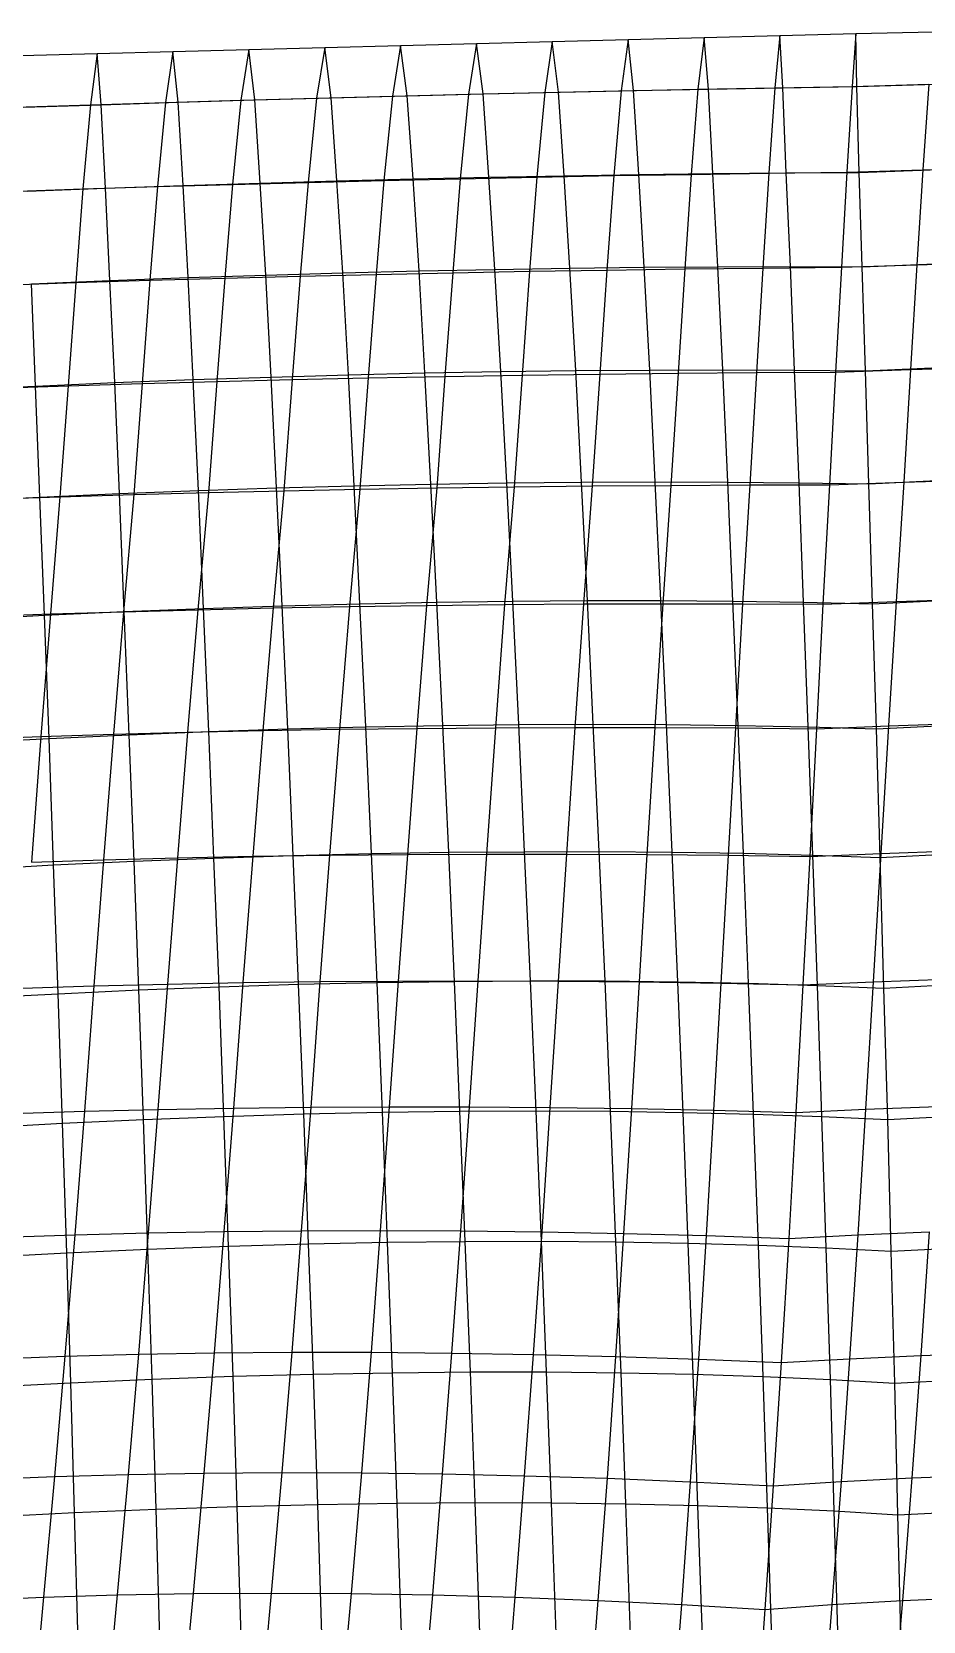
# Model space of a CAD drawing. Extents: x -429 to 429, y -1 to 209.
# Drawn here: x -187.01 to -165.32, y 168.49 to 207.16 of the extents above; entities that cross this region are included whole.
import ezdxf

# ---------------------------------------------------------------- set-up
doc = ezdxf.new("R2010")
doc.units = 0

msp = doc.modelspace()

# ---------------------------------------------------------------- linework, layer by layer
at = {"layer": 'default', "color": 5, "linetype": 'CONTINUOUS'}
for p, q in [((-176.188, 206.878, 29.918), (-174.342, 206.927, 29.265)), ((-174.342, 206.927, 29.265), (-174.527, 205.689, 28.815)), ((-174.342, 206.927, 29.265), (-172.496, 206.976, 28.613)), ((-172.496, 206.976, 28.613), (-172.665, 205.73, 28.203)), ((-172.496, 206.976, 28.613), (-170.65, 207.025, 27.96)), ((-170.65, 207.025, 27.96), (-170.798, 205.768, 27.607)), ((-170.65, 207.025, 27.96), (-168.804, 207.073, 27.308)), ((-168.804, 207.073, 27.308), (-168.926, 205.803, 27.028)), ((-168.804, 207.073, 27.308), (-166.957, 207.122, 26.655)), ((-166.957, 207.122, 26.655), (-167.048, 205.837, 26.466)), ((-166.957, 207.122, 26.655), (-167.048, 205.837, 26.466)), ((-166.957, 207.122, 26.655), (-165.06, 207.165, 26.08)), ((-187.266, 206.585, 33.834), (-185.419, 206.634, 33.181)), ((-185.419, 206.634, 33.181), (-185.58, 205.39, 32.834)), ((-185.419, 206.634, 33.181), (-183.573, 206.683, 32.529)), ((-183.573, 206.683, 32.529), (-183.752, 205.447, 32.123)), ((-183.573, 206.683, 32.529), (-181.727, 206.732, 31.876)), ((-181.727, 206.732, 31.876), (-181.919, 205.5, 31.429)), ((-181.727, 206.732, 31.876), (-179.881, 206.781, 31.223)), ((-179.881, 206.781, 31.223), (-180.08, 205.551, 30.751)), ((-179.881, 206.781, 31.223), (-178.035, 206.829, 30.571)), ((-178.035, 206.829, 30.571), (-178.234, 205.599, 30.089)), ((-178.035, 206.829, 30.571), (-176.188, 206.878, 29.918)), ((-176.188, 206.878, 29.918), (-176.383, 205.645, 29.444)), ((-172.665, 205.73, 28.203), (-170.798, 205.768, 27.607)), ((-170.798, 205.768, 27.607), (-170.964, 203.696, 27.251)), ((-170.798, 205.768, 27.607), (-168.926, 205.803, 27.028)), ((-168.926, 205.803, 27.028), (-169.075, 203.725, 26.717)), ((-168.926, 205.803, 27.028), (-167.048, 205.837, 26.466)), ((-167.048, 205.837, 26.466), (-167.179, 203.75, 26.212)), ((-167.048, 205.837, 26.466), (-167.179, 203.75, 26.212)), ((-167.048, 205.837, 26.466), (-165.179, 205.892, 25.798)), ((-165.179, 205.892, 25.798), (-165.328, 203.808, 25.486)), ((-187.401, 205.332, 33.561), (-185.58, 205.39, 32.834)), ((-185.58, 205.39, 32.834), (-185.765, 203.34, 32.486)), ((-185.58, 205.39, 32.834), (-183.752, 205.447, 32.123)), ((-183.752, 205.447, 32.123), (-183.949, 203.397, 31.739)), ((-183.752, 205.447, 32.123), (-181.919, 205.5, 31.429)), ((-181.919, 205.5, 31.429), (-182.122, 203.45, 31.017)), ((-181.919, 205.5, 31.429), (-180.08, 205.551, 30.751)), ((-180.08, 205.551, 30.751), (-180.285, 203.5, 30.323)), ((-180.08, 205.551, 30.751), (-178.234, 205.599, 30.089)), ((-178.234, 205.599, 30.089), (-178.439, 203.546, 29.654)), ((-178.234, 205.599, 30.089), (-176.383, 205.645, 29.444)), ((-176.383, 205.645, 29.444), (-176.583, 203.589, 29.013)), ((-176.383, 205.645, 29.444), (-174.527, 205.689, 28.815)), ((-174.527, 205.689, 28.815), (-174.719, 203.628, 28.398)), ((-174.527, 205.689, 28.815), (-172.665, 205.73, 28.203)), ((-172.665, 205.73, 28.203), (-172.845, 203.664, 27.811)), ((-165.328, 203.808, 25.486), (-163.466, 203.863, 24.787)), ((-183.949, 203.397, 31.739), (-182.122, 203.45, 31.017)), ((-182.122, 203.45, 31.017), (-182.31, 201.17, 30.663)), ((-182.122, 203.45, 31.017), (-180.285, 203.5, 30.323)), ((-180.285, 203.5, 30.323), (-180.474, 201.217, 29.955)), ((-180.285, 203.5, 30.323), (-178.439, 203.546, 29.654)), ((-178.439, 203.546, 29.654), (-178.626, 201.261, 29.281)), ((-178.439, 203.546, 29.654), (-176.583, 203.589, 29.013)), ((-176.583, 203.589, 29.013), (-176.766, 201.301, 28.643)), ((-176.583, 203.589, 29.013), (-174.719, 203.628, 28.398)), ((-174.719, 203.628, 28.398), (-174.894, 201.336, 28.039)), ((-174.719, 203.628, 28.398), (-172.845, 203.664, 27.811)), ((-172.845, 203.664, 27.811), (-173.012, 201.367, 27.471)), ((-172.845, 203.664, 27.811), (-170.964, 203.696, 27.251)), ((-170.964, 203.696, 27.251), (-171.12, 201.394, 26.938)), ((-170.964, 203.696, 27.251), (-169.075, 203.725, 26.717)), ((-169.075, 203.725, 26.717), (-169.219, 201.417, 26.441)), ((-169.075, 203.725, 26.717), (-167.179, 203.75, 26.212)), ((-167.179, 203.75, 26.212), (-167.308, 201.436, 25.979)), ((-167.179, 203.75, 26.212), (-167.308, 201.436, 25.979)), ((-167.179, 203.75, 26.212), (-165.328, 203.808, 25.486)), ((-165.328, 203.808, 25.486), (-165.471, 201.495, 25.209)), ((-187.57, 203.28, 33.26), (-185.765, 203.34, 32.486)), ((-185.765, 203.34, 32.486), (-185.94, 201.062, 32.182)), ((-185.765, 203.34, 32.486), (-183.949, 203.397, 31.739)), ((-183.949, 203.397, 31.739), (-184.132, 201.118, 31.405)), ((-165.471, 201.495, 25.209), (-163.62, 201.55, 24.473)), ((-184.132, 201.118, 31.405), (-182.31, 201.17, 30.663)), ((-182.31, 201.17, 30.663), (-182.504, 198.657, 30.31)), ((-182.31, 201.17, 30.663), (-180.474, 201.217, 29.955)), ((-180.474, 201.217, 29.955), (-180.669, 198.703, 29.59)), ((-180.474, 201.217, 29.955), (-178.626, 201.261, 29.281)), ((-178.626, 201.261, 29.281), (-178.819, 198.744, 28.912)), ((-178.626, 201.261, 29.281), (-176.766, 201.301, 28.643)), ((-176.766, 201.301, 28.643), (-176.954, 198.78, 28.275)), ((-176.766, 201.301, 28.643), (-174.894, 201.336, 28.039)), ((-174.894, 201.336, 28.039), (-175.076, 198.811, 27.681)), ((-174.894, 201.336, 28.039), (-173.012, 201.367, 27.471)), ((-173.012, 201.367, 27.471), (-173.185, 198.837, 27.129)), ((-173.012, 201.367, 27.471), (-171.12, 201.394, 26.938)), ((-171.12, 201.394, 26.938), (-171.283, 198.858, 26.62)), ((-171.12, 201.394, 26.938), (-169.219, 201.417, 26.441)), ((-169.219, 201.417, 26.441), (-169.371, 198.874, 26.153)), ((-169.219, 201.417, 26.441), (-167.308, 201.436, 25.979)), ((-167.308, 201.436, 25.979), (-167.449, 198.885, 25.73)), ((-167.308, 201.436, 25.979), (-167.449, 198.885, 25.73)), ((-167.308, 201.436, 25.979), (-165.471, 201.495, 25.209)), ((-165.471, 201.495, 25.209), (-165.624, 198.945, 24.921)), ((-187.733, 201.002, 32.992), (-185.94, 201.062, 32.182)), ((-185.94, 201.062, 32.182), (-186.124, 198.552, 31.873)), ((-185.94, 201.062, 32.182), (-184.132, 201.118, 31.405)), ((-184.132, 201.118, 31.405), (-184.322, 198.607, 31.071)), ((-176.954, 198.78, 28.275), (-175.076, 198.811, 27.681)), ((-175.076, 198.811, 27.681), (-175.27, 196.092, 27.3)), ((-175.076, 198.811, 27.681), (-173.185, 198.837, 27.129)), ((-173.185, 198.837, 27.129), (-173.371, 196.113, 26.765)), ((-173.185, 198.837, 27.129), (-171.283, 198.858, 26.62)), ((-171.283, 198.858, 26.62), (-171.458, 196.128, 26.279)), ((-171.283, 198.858, 26.62), (-169.371, 198.874, 26.153)), ((-169.371, 198.874, 26.153), (-169.534, 196.137, 25.844)), ((-169.371, 198.874, 26.153), (-167.449, 198.885, 25.73)), ((-167.449, 198.885, 25.73), (-167.6, 196.141, 25.46)), ((-167.449, 198.885, 25.73), (-167.6, 196.141, 25.46)), ((-167.449, 198.885, 25.73), (-165.624, 198.945, 24.921)), ((-165.624, 198.945, 24.921), (-165.789, 196.202, 24.612)), ((-165.624, 198.945, 24.921), (-163.781, 199.001, 24.153)), ((-187.907, 198.491, 32.715), (-186.124, 198.552, 31.873)), ((-186.124, 198.552, 31.873), (-186.322, 195.85, 31.543)), ((-186.124, 198.552, 31.873), (-184.322, 198.607, 31.071)), ((-184.322, 198.607, 31.071), (-184.528, 195.904, 30.716)), ((-184.322, 198.607, 31.071), (-182.504, 198.657, 30.31)), ((-182.504, 198.657, 30.31), (-182.712, 195.953, 29.936)), ((-182.504, 198.657, 30.31), (-180.669, 198.703, 29.59)), ((-180.669, 198.703, 29.59), (-180.878, 195.996, 29.204)), ((-180.669, 198.703, 29.59), (-178.819, 198.744, 28.912)), ((-178.819, 198.744, 28.912), (-179.025, 196.034, 28.52)), ((-178.819, 198.744, 28.912), (-176.954, 198.78, 28.275)), ((-176.954, 198.78, 28.275), (-177.156, 196.066, 27.886)), ((-175.27, 196.092, 27.3), (-173.371, 196.113, 26.765)), ((-173.371, 196.113, 26.765), (-173.586, 193.241, 26.301)), ((-173.371, 196.113, 26.765), (-171.458, 196.128, 26.279)), ((-171.458, 196.128, 26.279), (-171.655, 193.247, 25.864)), ((-171.458, 196.128, 26.279), (-169.534, 196.137, 25.844)), ((-169.534, 196.137, 25.844), (-169.711, 193.247, 25.493)), ((-169.534, 196.137, 25.844), (-167.6, 196.141, 25.46)), ((-167.6, 196.141, 25.46), (-167.756, 193.239, 25.187)), ((-167.6, 196.141, 25.46), (-167.756, 193.239, 25.187)), ((-167.6, 196.141, 25.46), (-165.789, 196.202, 24.612)), ((-165.789, 196.202, 24.612), (-165.974, 193.304, 24.262)), ((-165.789, 196.202, 24.612), (-163.956, 196.258, 23.811)), ((-188.095, 195.79, 32.417), (-186.322, 195.85, 31.543)), ((-186.322, 195.85, 31.543), (-186.556, 192.998, 31.143)), ((-186.322, 195.85, 31.543), (-184.528, 195.904, 30.716)), ((-184.528, 195.904, 30.716), (-184.777, 193.054, 30.265)), ((-184.528, 195.904, 30.716), (-182.712, 195.953, 29.936)), ((-182.712, 195.953, 29.936), (-182.97, 193.102, 29.448)), ((-182.712, 195.953, 29.936), (-180.878, 195.996, 29.204)), ((-180.878, 195.996, 29.204), (-181.137, 193.144, 28.692)), ((-180.878, 195.996, 29.204), (-179.025, 196.034, 28.52)), ((-179.025, 196.034, 28.52), (-179.28, 193.179, 27.999)), ((-179.025, 196.034, 28.52), (-177.156, 196.066, 27.886)), ((-177.156, 196.066, 27.886), (-177.401, 193.207, 27.369)), ((-177.156, 196.066, 27.886), (-175.27, 196.092, 27.3)), ((-175.27, 196.092, 27.3), (-175.502, 193.227, 26.803)), ((-186.556, 192.998, 31.143), (-184.777, 193.054, 30.265)), ((-184.777, 193.054, 30.265), (-185.02, 190.072, 29.844)), ((-184.777, 193.054, 30.265), (-182.97, 193.102, 29.448)), ((-182.97, 193.102, 29.448), (-183.218, 190.12, 28.995)), ((-182.97, 193.102, 29.448), (-181.137, 193.144, 28.692)), ((-181.137, 193.144, 28.692), (-181.385, 190.159, 28.219)), ((-181.137, 193.144, 28.692), (-179.28, 193.179, 27.999)), ((-179.28, 193.179, 27.999), (-179.523, 190.191, 27.517)), ((-179.28, 193.179, 27.999), (-177.401, 193.207, 27.369)), ((-177.401, 193.207, 27.369), (-177.636, 190.214, 26.891)), ((-177.401, 193.207, 27.369), (-175.502, 193.227, 26.803)), ((-175.502, 193.227, 26.803), (-175.725, 190.229, 26.34)), ((-175.502, 193.227, 26.803), (-173.586, 193.241, 26.301)), ((-173.586, 193.241, 26.301), (-173.795, 190.236, 25.866)), ((-173.586, 193.241, 26.301), (-171.655, 193.247, 25.864)), ((-171.655, 193.247, 25.864), (-171.847, 190.235, 25.469)), ((-171.655, 193.247, 25.864), (-169.711, 193.247, 25.493)), ((-169.711, 193.247, 25.493), (-169.887, 190.225, 25.152)), ((-169.711, 193.247, 25.493), (-167.756, 193.239, 25.187)), ((-167.756, 193.239, 25.187), (-167.916, 190.207, 24.912)), ((-167.756, 193.239, 25.187), (-167.916, 190.207, 24.912)), ((-167.756, 193.239, 25.187), (-165.974, 193.304, 24.262)), ((-165.974, 193.304, 24.262), (-166.16, 190.275, 23.922)), ((-165.974, 193.304, 24.262), (-164.163, 193.363, 23.397)), ((-188.305, 192.936, 32.08), (-186.556, 192.998, 31.143)), ((-186.556, 192.998, 31.143), (-186.786, 190.017, 30.763)), ((-166.16, 190.275, 23.922), (-164.367, 190.335, 23.002)), ((-188.515, 189.953, 31.753), (-186.786, 190.017, 30.763)), ((-186.786, 190.017, 30.763), (-187.017, 186.961, 30.391)), ((-186.786, 190.017, 30.763), (-185.02, 190.072, 29.844)), ((-185.02, 190.072, 29.844), (-185.261, 187.017, 29.433)), ((-185.02, 190.072, 29.844), (-183.218, 190.12, 28.995)), ((-183.218, 190.12, 28.995), (-183.465, 187.063, 28.555)), ((-183.218, 190.12, 28.995), (-181.385, 190.159, 28.219)), ((-181.385, 190.159, 28.219), (-181.631, 187.101, 27.761)), ((-181.385, 190.159, 28.219), (-179.523, 190.191, 27.517)), ((-179.523, 190.191, 27.517), (-179.764, 187.129, 27.051)), ((-179.523, 190.191, 27.517), (-177.636, 190.214, 26.891)), ((-177.636, 190.214, 26.891), (-177.867, 187.148, 26.426)), ((-177.636, 190.214, 26.891), (-175.725, 190.229, 26.34)), ((-175.725, 190.229, 26.34), (-175.944, 187.157, 25.889)), ((-175.725, 190.229, 26.34), (-173.795, 190.236, 25.866)), ((-173.795, 190.236, 25.866), (-174, 187.157, 25.441)), ((-173.795, 190.236, 25.866), (-171.847, 190.235, 25.469)), ((-171.847, 190.235, 25.469), (-172.039, 187.147, 25.081)), ((-171.847, 190.235, 25.469), (-169.887, 190.225, 25.152)), ((-169.887, 190.225, 25.152), (-170.063, 187.128, 24.811)), ((-169.887, 190.225, 25.152), (-167.916, 190.207, 24.912)), ((-167.916, 190.207, 24.912), (-168.079, 187.099, 24.632)), ((-167.916, 190.207, 24.912), (-168.079, 187.099, 24.632)), ((-167.916, 190.207, 24.912), (-166.16, 190.275, 23.922)), ((-166.16, 190.275, 23.922), (-166.347, 187.17, 23.586)), ((-166.347, 187.17, 23.586), (-164.57, 187.232, 22.618)), ((-187.017, 186.961, 30.391), (-185.261, 187.017, 29.433)), ((-185.261, 187.017, 29.433), (-185.497, 183.946, 29.036)), ((-185.261, 187.017, 29.433), (-183.465, 187.063, 28.555)), ((-183.465, 187.063, 28.555), (-183.704, 183.992, 28.134)), ((-183.465, 187.063, 28.555), (-181.631, 187.101, 27.761)), ((-181.631, 187.101, 27.761), (-181.869, 184.027, 27.324)), ((-181.631, 187.101, 27.761), (-179.764, 187.129, 27.051)), ((-179.764, 187.129, 27.051), (-179.996, 184.052, 26.606)), ((-179.764, 187.129, 27.051), (-177.867, 187.148, 26.426)), ((-177.867, 187.148, 26.426), (-178.091, 184.066, 25.984)), ((-177.867, 187.148, 26.426), (-175.944, 187.157, 25.889)), ((-175.944, 187.157, 25.889), (-176.158, 184.07, 25.458)), ((-175.944, 187.157, 25.889), (-174, 187.157, 25.441)), ((-174, 187.157, 25.441), (-174.201, 184.062, 25.03)), ((-174, 187.157, 25.441), (-172.039, 187.147, 25.081)), ((-172.039, 187.147, 25.081), (-172.227, 184.044, 24.702)), ((-172.039, 187.147, 25.081), (-170.063, 187.128, 24.811)), ((-170.063, 187.128, 24.811), (-170.24, 184.015, 24.473)), ((-170.063, 187.128, 24.811), (-168.079, 187.099, 24.632)), ((-168.079, 187.099, 24.632), (-168.245, 183.975, 24.345)), ((-168.079, 187.099, 24.632), (-168.245, 183.975, 24.345)), ((-168.079, 187.099, 24.632), (-166.347, 187.17, 23.586)), ((-166.347, 187.17, 23.586), (-166.534, 184.05, 23.25)), ((-166.534, 184.05, 23.25), (-164.77, 184.114, 22.242)), ((-187.244, 183.889, 30.027), (-185.497, 183.946, 29.036)), ((-185.497, 183.946, 29.036), (-185.728, 180.897, 28.651)), ((-185.497, 183.946, 29.036), (-183.704, 183.992, 28.134)), ((-183.704, 183.992, 28.134), (-183.937, 180.943, 27.728)), ((-183.704, 183.992, 28.134), (-181.869, 184.027, 27.324)), ((-181.869, 184.027, 27.324), (-182.1, 180.976, 26.904)), ((-181.869, 184.027, 27.324), (-179.996, 184.052, 26.606)), ((-179.996, 184.052, 26.606), (-180.222, 180.998, 26.18)), ((-179.996, 184.052, 26.606), (-178.091, 184.066, 25.984)), ((-178.091, 184.066, 25.984), (-178.309, 181.007, 25.559)), ((-178.091, 184.066, 25.984), (-176.158, 184.07, 25.458)), ((-176.158, 184.07, 25.458), (-176.366, 181.004, 25.042)), ((-176.158, 184.07, 25.458), (-174.201, 184.062, 25.03)), ((-174.201, 184.062, 25.03), (-174.399, 180.989, 24.632)), ((-174.201, 184.062, 25.03), (-172.227, 184.044, 24.702)), ((-172.227, 184.044, 24.702), (-172.415, 180.961, 24.328)), ((-172.227, 184.044, 24.702), (-170.24, 184.015, 24.473)), ((-170.24, 184.015, 24.473), (-170.418, 180.922, 24.132)), ((-170.24, 184.015, 24.473), (-168.245, 183.975, 24.345)), ((-168.245, 183.975, 24.345), (-168.414, 180.87, 24.046)), ((-168.245, 183.975, 24.345), (-168.414, 180.87, 24.046)), ((-168.245, 183.975, 24.345), (-166.534, 184.05, 23.25)), ((-166.534, 184.05, 23.25), (-166.72, 180.949, 22.911)), ((-166.72, 180.949, 22.911), (-164.968, 181.017, 21.87)), ((-187.467, 180.839, 29.669), (-185.728, 180.897, 28.651)), ((-185.728, 180.897, 28.651), (-185.963, 177.892, 28.251)), ((-185.728, 180.897, 28.651), (-183.937, 180.943, 27.728)), ((-183.937, 180.943, 27.728), (-184.173, 177.939, 27.309)), ((-183.937, 180.943, 27.728), (-182.1, 180.976, 26.904)), ((-182.1, 180.976, 26.904), (-182.334, 177.972, 26.471)), ((-182.1, 180.976, 26.904), (-180.222, 180.998, 26.18)), ((-180.222, 180.998, 26.18), (-180.45, 177.99, 25.741)), ((-180.222, 180.998, 26.18), (-178.309, 181.007, 25.559)), ((-178.309, 181.007, 25.559), (-178.529, 177.994, 25.121)), ((-178.309, 181.007, 25.559), (-176.366, 181.004, 25.042)), ((-176.366, 181.004, 25.042), (-176.577, 177.984, 24.612)), ((-176.366, 181.004, 25.042), (-174.399, 180.989, 24.632)), ((-174.399, 180.989, 24.632), (-174.6, 177.96, 24.218)), ((-174.399, 180.989, 24.632), (-172.415, 180.961, 24.328)), ((-172.415, 180.961, 24.328), (-172.606, 177.922, 23.938)), ((-172.415, 180.961, 24.328), (-170.418, 180.922, 24.132)), ((-170.418, 180.922, 24.132), (-170.6, 177.87, 23.775)), ((-170.418, 180.922, 24.132), (-168.414, 180.87, 24.046)), ((-168.414, 180.87, 24.046), (-168.589, 177.804, 23.727)), ((-168.414, 180.87, 24.046), (-168.589, 177.804, 23.727)), ((-168.414, 180.87, 24.046), (-166.72, 180.949, 22.911)), ((-166.72, 180.949, 22.911), (-166.911, 177.89, 22.556)), ((-185.963, 177.892, 28.251), (-184.173, 177.939, 27.309)), ((-184.173, 177.939, 27.309), (-184.412, 174.984, 26.876)), ((-184.173, 177.939, 27.309), (-182.334, 177.972, 26.471)), ((-182.334, 177.972, 26.471), (-182.57, 175.016, 26.027)), ((-182.334, 177.972, 26.471), (-180.45, 177.99, 25.741)), ((-180.45, 177.99, 25.741), (-180.681, 175.032, 25.291)), ((-180.45, 177.99, 25.741), (-178.529, 177.994, 25.121)), ((-178.529, 177.994, 25.121), (-178.753, 175.031, 24.671)), ((-178.529, 177.994, 25.121), (-176.577, 177.984, 24.612)), ((-176.577, 177.984, 24.612), (-176.792, 175.014, 24.17)), ((-176.577, 177.984, 24.612), (-174.6, 177.96, 24.218)), ((-174.6, 177.96, 24.218), (-174.806, 174.98, 23.789)), ((-174.6, 177.96, 24.218), (-172.606, 177.922, 23.938)), ((-172.606, 177.922, 23.938), (-172.802, 174.929, 23.53)), ((-172.606, 177.922, 23.938), (-170.6, 177.87, 23.775)), ((-166.911, 177.89, 22.556), (-165.169, 177.963, 21.482)), ((-165.169, 177.963, 21.482), (-165.375, 174.956, 21.076)), ((-187.696, 177.831, 29.295), (-185.963, 177.892, 28.251)), ((-185.963, 177.892, 28.251), (-186.201, 174.935, 27.836)), ((-170.6, 177.87, 23.775), (-170.788, 174.863, 23.394)), ((-170.6, 177.87, 23.775), (-168.589, 177.804, 23.727)), ((-168.589, 177.804, 23.727), (-168.771, 174.78, 23.381)), ((-168.589, 177.804, 23.727), (-168.771, 174.78, 23.381)), ((-168.589, 177.804, 23.727), (-166.911, 177.89, 22.556)), ((-166.911, 177.89, 22.556), (-167.108, 174.876, 22.178)), ((-187.929, 174.87, 28.902), (-186.201, 174.935, 27.836)), ((-186.201, 174.935, 27.836), (-186.453, 172.007, 27.385)), ((-186.201, 174.935, 27.836), (-184.412, 174.984, 26.876)), ((-184.412, 174.984, 26.876), (-184.665, 172.059, 26.407)), ((-184.412, 174.984, 26.876), (-182.57, 175.016, 26.027)), ((-182.57, 175.016, 26.027), (-182.82, 172.092, 25.546)), ((-182.57, 175.016, 26.027), (-180.681, 175.032, 25.291)), ((-180.681, 175.032, 25.291), (-180.926, 172.105, 24.804)), ((-180.681, 175.032, 25.291), (-178.753, 175.031, 24.671)), ((-178.753, 175.031, 24.671), (-178.989, 172.099, 24.185)), ((-178.753, 175.031, 24.671), (-176.792, 175.014, 24.17)), ((-176.792, 175.014, 24.17), (-177.019, 172.073, 23.69)), ((-176.792, 175.014, 24.17), (-174.806, 174.98, 23.789)), ((-174.806, 174.98, 23.789), (-175.023, 172.028, 23.323)), ((-174.806, 174.98, 23.789), (-172.802, 174.929, 23.53)), ((-172.802, 174.929, 23.53), (-173.01, 171.965, 23.085)), ((-172.802, 174.929, 23.53), (-170.788, 174.863, 23.394)), ((-170.788, 174.863, 23.394), (-170.988, 171.882, 22.976)), ((-170.788, 174.863, 23.394), (-168.771, 174.78, 23.381)), ((-168.771, 174.78, 23.381), (-167.108, 174.876, 22.178)), ((-167.108, 174.876, 22.178), (-167.316, 171.888, 21.761)), ((-167.108, 174.876, 22.178), (-165.375, 174.956, 21.076)), ((-165.375, 174.956, 21.076), (-165.593, 171.977, 20.632)), ((-165.375, 174.956, 21.076), (-163.58, 175.02, 20.081)), ((-168.771, 174.78, 23.381), (-168.965, 171.781, 22.997)), ((-168.771, 174.78, 23.381), (-168.965, 171.781, 22.997)), ((-188.176, 171.936, 28.474), (-186.453, 172.007, 27.385)), ((-186.453, 172.007, 27.385), (-186.719, 169.073, 26.895)), ((-186.453, 172.007, 27.385), (-184.665, 172.059, 26.407)), ((-184.665, 172.059, 26.407), (-184.932, 169.128, 25.901)), ((-184.665, 172.059, 26.407), (-182.82, 172.092, 25.546)), ((-182.82, 172.092, 25.546), (-183.084, 169.161, 25.028)), ((-182.82, 172.092, 25.546), (-180.926, 172.105, 24.804)), ((-180.926, 172.105, 24.804), (-181.183, 169.172, 24.28)), ((-180.926, 172.105, 24.804), (-178.989, 172.099, 24.185)), ((-178.989, 172.099, 24.185), (-179.239, 169.16, 23.661)), ((-178.989, 172.099, 24.185), (-177.019, 172.073, 23.69)), ((-177.019, 172.073, 23.69), (-177.259, 169.126, 23.173)), ((-177.019, 172.073, 23.69), (-175.023, 172.028, 23.323)), ((-175.023, 172.028, 23.323), (-175.254, 169.071, 22.818)), ((-175.023, 172.028, 23.323), (-173.01, 171.965, 23.085)), ((-173.01, 171.965, 23.085), (-173.232, 168.993, 22.599)), ((-173.01, 171.965, 23.085), (-170.988, 171.882, 22.976)), ((-170.988, 171.882, 22.976), (-171.202, 168.894, 22.516)), ((-170.988, 171.882, 22.976), (-168.965, 171.781, 22.997)), ((-168.965, 171.781, 22.997), (-169.173, 168.774, 22.57)), ((-168.965, 171.781, 22.997), (-169.173, 168.774, 22.57)), ((-168.965, 171.781, 22.997), (-167.316, 171.888, 21.761)), ((-167.316, 171.888, 21.761), (-167.539, 168.894, 21.304)), ((-167.316, 171.888, 21.761), (-165.593, 171.977, 20.632)), ((-165.593, 171.977, 20.632), (-165.824, 168.992, 20.148)), ((-165.593, 171.977, 20.632), (-163.803, 172.048, 19.614)), ((-188.437, 168.996, 28.006), (-186.719, 169.073, 26.895)), ((-186.719, 169.073, 26.895), (-186.999, 166.102, 26.371)), ((-186.719, 169.073, 26.895), (-184.932, 169.128, 25.901)), ((-184.932, 169.128, 25.901), (-185.212, 166.159, 25.361)), ((-184.932, 169.128, 25.901), (-183.084, 169.161, 25.028)), ((-183.084, 169.161, 25.028), (-183.36, 166.192, 24.478)), ((-183.084, 169.161, 25.028), (-181.183, 169.172, 24.28)), ((-181.183, 169.172, 24.28), (-181.454, 166.2, 23.724)), ((-181.183, 169.172, 24.28), (-179.239, 169.16, 23.661)), ((-179.239, 169.16, 23.661), (-179.502, 166.183, 23.104)), ((-179.239, 169.16, 23.661), (-177.259, 169.126, 23.173)), ((-177.259, 169.126, 23.173), (-177.513, 166.142, 22.622)), ((-177.259, 169.126, 23.173), (-175.254, 169.071, 22.818)), ((-175.254, 169.071, 22.818), (-175.498, 166.076, 22.279)), ((-175.254, 169.071, 22.818), (-173.232, 168.993, 22.599)), ((-165.824, 168.992, 20.148), (-164.038, 169.069, 19.108)), ((-173.232, 168.993, 22.599), (-173.467, 165.985, 22.077)), ((-173.232, 168.993, 22.599), (-171.202, 168.894, 22.516)), ((-171.202, 168.894, 22.516), (-171.43, 165.871, 22.017)), ((-171.202, 168.894, 22.516), (-169.173, 168.774, 22.57)), ((-169.173, 168.774, 22.57), (-169.396, 165.734, 22.1)), ((-169.173, 168.774, 22.57), (-169.396, 165.734, 22.1)), ((-169.173, 168.774, 22.57), (-167.539, 168.894, 21.304)), ((-167.539, 168.894, 21.304), (-167.774, 165.863, 20.806)), ((-167.539, 168.894, 21.304), (-165.824, 168.992, 20.148)), ((-165.824, 168.992, 20.148), (-166.068, 165.97, 19.626))]:
    msp.add_line(p, q, dxfattribs=at)
at = {"layer": 'default', "color": 3, "linetype": 'CONTINUOUS'}
for p, q in [((-176.188, 206.878, 29.918), (-174.342, 206.927, 29.265)), ((-174.342, 206.927, 29.265), (-172.496, 206.976, 28.613)), ((-174.191, 205.695, 29.783), (-174.342, 206.927, 29.265)), ((-172.496, 206.976, 28.613), (-170.65, 207.025, 27.96)), ((-172.363, 205.734, 29.077), (-172.496, 206.976, 28.613)), ((-170.65, 207.025, 27.96), (-168.804, 207.073, 27.308)), ((-170.544, 205.769, 28.348), (-170.65, 207.025, 27.96)), ((-168.804, 207.073, 27.308), (-166.957, 207.122, 26.655)), ((-168.734, 205.801, 27.599), (-168.804, 207.073, 27.308)), ((-166.957, 207.122, 26.655), (-165.06, 207.165, 26.08)), ((-166.932, 205.83, 26.828), (-166.957, 207.122, 26.655)), ((-166.932, 205.83, 26.828), (-166.957, 207.122, 26.655)), ((-187.266, 206.585, 33.834), (-185.419, 206.634, 33.181)), ((-185.419, 206.634, 33.181), (-183.573, 206.683, 32.529)), ((-185.319, 205.391, 33.569), (-185.419, 206.634, 33.181)), ((-183.573, 206.683, 32.529), (-181.727, 206.732, 31.876)), ((-183.446, 205.45, 32.993), (-183.573, 206.683, 32.529)), ((-181.727, 206.732, 31.876), (-179.881, 206.781, 31.223)), ((-181.58, 205.506, 32.394), (-181.727, 206.732, 31.876)), ((-179.881, 206.781, 31.223), (-178.035, 206.829, 30.571)), ((-179.721, 205.558, 31.774), (-179.881, 206.781, 31.223)), ((-178.035, 206.829, 30.571), (-176.188, 206.878, 29.918)), ((-177.87, 205.607, 31.132), (-178.035, 206.829, 30.571)), ((-176.026, 205.653, 30.469), (-176.188, 206.878, 29.918)), ((-172.363, 205.734, 29.077), (-170.544, 205.769, 28.348)), ((-170.544, 205.769, 28.348), (-168.734, 205.801, 27.599)), ((-170.435, 203.715, 28.804), (-170.544, 205.769, 28.348)), ((-168.734, 205.801, 27.599), (-166.932, 205.83, 26.828)), ((-168.648, 203.732, 27.996), (-168.734, 205.801, 27.599)), ((-166.932, 205.83, 26.828), (-165, 205.89, 26.377)), ((-166.877, 203.743, 27.154), (-166.932, 205.83, 26.828)), ((-166.877, 203.743, 27.154), (-166.932, 205.83, 26.828)), ((-187.198, 205.329, 34.123), (-185.319, 205.391, 33.569)), ((-185.319, 205.391, 33.569), (-183.446, 205.45, 32.993)), ((-185.216, 203.358, 34.023), (-185.319, 205.391, 33.569)), ((-183.446, 205.45, 32.993), (-181.58, 205.506, 32.394)), ((-183.327, 203.424, 33.494), (-183.446, 205.45, 32.993)), ((-181.58, 205.506, 32.394), (-179.721, 205.558, 31.774)), ((-181.449, 203.484, 32.93), (-181.58, 205.506, 32.394)), ((-179.721, 205.558, 31.774), (-177.87, 205.607, 31.132)), ((-179.582, 203.538, 32.329), (-179.721, 205.558, 31.774)), ((-177.87, 205.607, 31.132), (-176.026, 205.653, 30.469)), ((-177.726, 203.586, 31.694), (-177.87, 205.607, 31.132)), ((-176.026, 205.653, 30.469), (-174.191, 205.695, 29.783)), ((-175.883, 203.628, 31.024), (-176.026, 205.653, 30.469)), ((-174.191, 205.695, 29.783), (-172.363, 205.734, 29.077)), ((-174.053, 203.663, 30.318), (-174.191, 205.695, 29.783)), ((-172.237, 203.692, 29.579), (-172.363, 205.734, 29.077)), ((-183.327, 203.424, 33.494), (-181.449, 203.484, 32.93)), ((-181.449, 203.484, 32.93), (-179.582, 203.538, 32.329)), ((-181.317, 201.246, 33.489), (-181.449, 203.484, 32.93)), ((-179.582, 203.538, 32.329), (-177.726, 203.586, 31.694)), ((-179.443, 201.3, 32.904), (-179.582, 203.538, 32.329)), ((-177.726, 203.586, 31.694), (-175.883, 203.628, 31.024)), ((-177.584, 201.346, 32.274), (-177.726, 203.586, 31.694)), ((-175.883, 203.628, 31.024), (-174.053, 203.663, 30.318)), ((-175.74, 201.384, 31.599), (-175.883, 203.628, 31.024)), ((-174.053, 203.663, 30.318), (-172.237, 203.692, 29.579)), ((-173.914, 201.413, 30.878), (-174.053, 203.663, 30.318)), ((-172.237, 203.692, 29.579), (-170.435, 203.715, 28.804)), ((-172.106, 201.434, 30.113), (-172.237, 203.692, 29.579)), ((-170.435, 203.715, 28.804), (-168.648, 203.732, 27.996)), ((-170.318, 201.446, 29.304), (-170.435, 203.715, 28.804)), ((-168.648, 203.732, 27.996), (-166.877, 203.743, 27.154)), ((-168.55, 201.45, 28.451), (-168.648, 203.732, 27.996)), ((-166.877, 203.743, 27.154), (-164.927, 203.817, 26.78)), ((-166.803, 201.446, 27.556), (-166.877, 203.743, 27.154)), ((-166.803, 201.446, 27.556), (-166.877, 203.743, 27.154)), ((-187.115, 203.286, 34.516), (-185.216, 203.358, 34.023)), ((-185.216, 203.358, 34.023), (-183.327, 203.424, 33.494)), ((-185.105, 201.112, 34.519), (-185.216, 203.358, 34.023)), ((-183.205, 201.183, 34.027), (-183.327, 203.424, 33.494)), ((-166.803, 201.446, 27.556), (-164.841, 201.53, 27.241)), ((-185.105, 201.112, 34.519), (-183.205, 201.183, 34.027)), ((-183.205, 201.183, 34.027), (-181.317, 201.246, 33.489)), ((-183.08, 198.701, 34.584), (-183.205, 201.183, 34.027)), ((-181.317, 201.246, 33.489), (-179.443, 201.3, 32.904)), ((-181.183, 198.764, 34.069), (-181.317, 201.246, 33.489)), ((-179.443, 201.3, 32.904), (-177.584, 201.346, 32.274)), ((-179.303, 198.818, 33.499), (-179.443, 201.3, 32.904)), ((-177.584, 201.346, 32.274), (-175.74, 201.384, 31.599)), ((-177.44, 198.862, 32.873), (-177.584, 201.346, 32.274)), ((-175.74, 201.384, 31.599), (-173.914, 201.413, 30.878)), ((-175.596, 198.895, 32.193), (-175.74, 201.384, 31.599)), ((-173.914, 201.413, 30.878), (-172.106, 201.434, 30.113)), ((-173.773, 198.919, 31.459), (-173.914, 201.413, 30.878)), ((-172.106, 201.434, 30.113), (-170.318, 201.446, 29.304)), ((-171.973, 198.933, 30.671), (-172.106, 201.434, 30.113)), ((-170.318, 201.446, 29.304), (-168.55, 201.45, 28.451)), ((-170.196, 198.937, 29.83), (-170.318, 201.446, 29.304)), ((-168.55, 201.45, 28.451), (-166.803, 201.446, 27.556)), ((-168.446, 198.931, 28.938), (-168.55, 201.45, 28.451)), ((-166.722, 198.915, 27.994), (-166.803, 201.446, 27.556)), ((-166.722, 198.915, 27.994), (-166.803, 201.446, 27.556)), ((-187.017, 201.032, 34.964), (-185.105, 201.112, 34.519)), ((-186.914, 198.544, 35.444), (-187.017, 201.032, 34.964)), ((-184.991, 198.627, 35.042), (-185.105, 201.112, 34.519)), ((-181.183, 198.764, 34.069), (-179.303, 198.818, 33.499)), ((-179.303, 198.818, 33.499), (-177.44, 198.862, 32.873)), ((-179.163, 196.117, 34.106), (-179.303, 198.818, 33.499)), ((-177.44, 198.862, 32.873), (-175.596, 198.895, 32.193)), ((-177.296, 196.158, 33.485), (-177.44, 198.862, 32.873)), ((-175.596, 198.895, 32.193), (-173.773, 198.919, 31.459)), ((-175.451, 196.188, 32.8), (-175.596, 198.895, 32.193)), ((-173.773, 198.919, 31.459), (-171.973, 198.933, 30.671)), ((-173.631, 196.207, 32.053), (-173.773, 198.919, 31.459)), ((-171.973, 198.933, 30.671), (-170.196, 198.937, 29.83)), ((-171.838, 196.214, 31.244), (-171.973, 198.933, 30.671)), ((-170.196, 198.937, 29.83), (-168.446, 198.931, 28.938)), ((-170.073, 196.209, 30.375), (-170.196, 198.937, 29.83)), ((-168.446, 198.931, 28.938), (-166.722, 198.915, 27.994)), ((-168.339, 196.193, 29.445), (-168.446, 198.931, 28.938)), ((-166.722, 198.915, 27.994), (-164.75, 199.005, 27.734)), ((-166.639, 196.166, 28.458), (-166.722, 198.915, 27.994)), ((-166.639, 196.166, 28.458), (-166.722, 198.915, 27.994)), ((-188.848, 198.452, 35.789), (-186.914, 198.544, 35.444)), ((-186.914, 198.544, 35.444), (-184.991, 198.627, 35.042)), ((-186.809, 195.84, 35.945), (-186.914, 198.544, 35.444)), ((-184.991, 198.627, 35.042), (-183.08, 198.701, 34.584)), ((-184.875, 195.926, 35.583), (-184.991, 198.627, 35.042)), ((-183.08, 198.701, 34.584), (-181.183, 198.764, 34.069)), ((-182.955, 196.001, 35.156), (-183.08, 198.701, 34.584)), ((-181.05, 196.065, 34.663), (-181.183, 198.764, 34.069)), ((-181.05, 196.065, 34.663), (-179.163, 196.117, 34.106)), ((-179.163, 196.117, 34.106), (-177.296, 196.158, 33.485)), ((-179.022, 193.246, 34.733), (-179.163, 196.117, 34.106)), ((-177.296, 196.158, 33.485), (-175.451, 196.188, 32.8)), ((-177.151, 193.284, 34.116), (-177.296, 196.158, 33.485)), ((-175.451, 196.188, 32.8), (-173.631, 196.207, 32.053)), ((-175.305, 193.31, 33.427), (-175.451, 196.188, 32.8)), ((-173.631, 196.207, 32.053), (-171.838, 196.214, 31.244)), ((-173.487, 193.322, 32.668), (-173.631, 196.207, 32.053)), ((-171.838, 196.214, 31.244), (-170.073, 196.209, 30.375)), ((-171.7, 193.322, 31.84), (-171.838, 196.214, 31.244)), ((-170.073, 196.209, 30.375), (-168.339, 196.193, 29.445)), ((-169.946, 193.309, 30.943), (-170.073, 196.209, 30.375)), ((-168.339, 196.193, 29.445), (-166.639, 196.166, 28.458)), ((-168.228, 193.283, 29.98), (-168.339, 196.193, 29.445)), ((-166.639, 196.166, 28.458), (-164.658, 196.26, 28.249)), ((-166.549, 193.245, 28.952), (-166.639, 196.166, 28.458)), ((-166.549, 193.245, 28.952), (-166.639, 196.166, 28.458)), ((-188.753, 195.743, 36.24), (-186.809, 195.84, 35.945)), ((-186.809, 195.84, 35.945), (-184.875, 195.926, 35.583)), ((-186.7, 192.967, 36.472), (-186.809, 195.84, 35.945)), ((-184.875, 195.926, 35.583), (-182.955, 196.001, 35.156)), ((-184.757, 193.055, 36.148), (-184.875, 195.926, 35.583)), ((-182.955, 196.001, 35.156), (-181.05, 196.065, 34.663)), ((-182.828, 193.131, 35.75), (-182.955, 196.001, 35.156)), ((-180.915, 193.195, 35.278), (-181.05, 196.065, 34.663)), ((-186.7, 192.967, 36.472), (-184.757, 193.055, 36.148)), ((-184.757, 193.055, 36.148), (-182.828, 193.131, 35.75)), ((-184.638, 190.061, 36.723), (-184.757, 193.055, 36.148)), ((-182.828, 193.131, 35.75), (-180.915, 193.195, 35.278)), ((-182.701, 190.138, 36.352), (-182.828, 193.131, 35.75)), ((-180.915, 193.195, 35.278), (-179.022, 193.246, 34.733)), ((-180.781, 190.2, 35.899), (-180.915, 193.195, 35.278)), ((-179.022, 193.246, 34.733), (-177.151, 193.284, 34.116)), ((-178.882, 190.249, 35.365), (-179.022, 193.246, 34.733)), ((-177.151, 193.284, 34.116), (-175.305, 193.31, 33.427)), ((-177.007, 190.285, 34.752), (-177.151, 193.284, 34.116)), ((-175.305, 193.31, 33.427), (-173.487, 193.322, 32.668)), ((-175.16, 190.306, 34.059), (-175.305, 193.31, 33.427)), ((-173.487, 193.322, 32.668), (-171.7, 193.322, 31.84)), ((-173.344, 190.313, 33.289), (-173.487, 193.322, 32.668)), ((-171.7, 193.322, 31.84), (-169.946, 193.309, 30.943)), ((-171.563, 190.306, 32.443), (-171.7, 193.322, 31.84)), ((-169.946, 193.309, 30.943), (-168.228, 193.283, 29.98)), ((-169.819, 190.285, 31.522), (-169.946, 193.309, 30.943)), ((-168.228, 193.283, 29.98), (-166.549, 193.245, 28.952)), ((-168.116, 190.25, 30.529), (-168.228, 193.283, 29.98)), ((-166.549, 193.245, 28.952), (-164.562, 193.344, 28.79)), ((-166.457, 190.201, 29.464), (-166.549, 193.245, 28.952)), ((-166.457, 190.201, 29.464), (-166.549, 193.245, 28.952)), ((-188.653, 192.866, 36.72), (-186.7, 192.967, 36.472)), ((-186.589, 189.971, 37.012), (-186.7, 192.967, 36.472)), ((-177.007, 190.285, 34.752), (-175.16, 190.306, 34.059)), ((-175.16, 190.306, 34.059), (-173.344, 190.313, 33.289)), ((-175.015, 187.214, 34.696), (-175.16, 190.306, 34.059)), ((-173.344, 190.313, 33.289), (-171.563, 190.306, 32.443)), ((-173.201, 187.216, 33.915), (-173.344, 190.313, 33.289)), ((-171.563, 190.306, 32.443), (-169.819, 190.285, 31.522)), ((-171.425, 187.202, 33.052), (-171.563, 190.306, 32.443)), ((-166.457, 190.201, 29.464), (-164.464, 190.303, 29.346)), ((-188.549, 189.867, 37.218), (-186.589, 189.971, 37.012)), ((-186.589, 189.971, 37.012), (-184.638, 190.061, 36.723)), ((-186.478, 186.89, 37.56), (-186.589, 189.971, 37.012)), ((-184.638, 190.061, 36.723), (-182.701, 190.138, 36.352)), ((-184.519, 186.981, 37.305), (-184.638, 190.061, 36.723)), ((-182.701, 190.138, 36.352), (-180.781, 190.2, 35.899)), ((-182.575, 187.057, 36.96), (-182.701, 190.138, 36.352)), ((-180.781, 190.2, 35.899), (-178.882, 190.249, 35.365)), ((-180.648, 187.119, 36.525), (-180.781, 190.2, 35.899)), ((-178.882, 190.249, 35.365), (-177.007, 190.285, 34.752)), ((-178.743, 187.166, 36.002), (-178.882, 190.249, 35.365)), ((-176.864, 187.198, 35.392), (-177.007, 190.285, 34.752)), ((-169.819, 190.285, 31.522), (-168.116, 190.25, 30.529)), ((-169.691, 187.174, 32.107), (-169.819, 190.285, 31.522)), ((-168.116, 190.25, 30.529), (-166.457, 190.201, 29.464)), ((-168.003, 187.13, 31.084), (-168.116, 190.25, 30.529)), ((-166.364, 187.071, 29.985), (-166.457, 190.201, 29.464)), ((-166.364, 187.071, 29.985), (-166.457, 190.201, 29.464)), ((-178.743, 187.166, 36.002), (-176.864, 187.198, 35.392)), ((-176.864, 187.198, 35.392), (-175.015, 187.214, 34.696)), ((-176.724, 184.058, 36.029), (-176.864, 187.198, 35.392)), ((-175.015, 187.214, 34.696), (-173.201, 187.216, 33.915)), ((-174.873, 184.071, 35.329), (-175.015, 187.214, 34.696)), ((-173.201, 187.216, 33.915), (-171.425, 187.202, 33.052)), ((-173.06, 184.067, 34.538), (-173.201, 187.216, 33.915)), ((-171.425, 187.202, 33.052), (-169.691, 187.174, 32.107)), ((-171.289, 184.047, 33.658), (-171.425, 187.202, 33.052)), ((-188.445, 186.784, 37.724), (-186.478, 186.89, 37.56)), ((-186.478, 186.89, 37.56), (-184.519, 186.981, 37.305)), ((-186.368, 183.758, 38.108), (-186.478, 186.89, 37.56)), ((-184.519, 186.981, 37.305), (-182.575, 187.057, 36.96)), ((-184.403, 183.85, 37.886), (-184.519, 186.981, 37.305)), ((-182.575, 187.057, 36.96), (-180.648, 187.119, 36.525)), ((-182.451, 183.926, 37.565), (-182.575, 187.057, 36.96)), ((-180.648, 187.119, 36.525), (-178.743, 187.166, 36.002)), ((-180.517, 183.986, 37.148), (-180.648, 187.119, 36.525)), ((-178.606, 184.03, 36.635), (-178.743, 187.166, 36.002)), ((-169.691, 187.174, 32.107), (-168.003, 187.13, 31.084)), ((-169.565, 184.011, 32.692), (-169.691, 187.174, 32.107)), ((-168.003, 187.13, 31.084), (-166.364, 187.071, 29.985)), ((-167.891, 183.959, 31.641), (-168.003, 187.13, 31.084)), ((-166.364, 187.071, 29.985), (-164.366, 187.176, 29.909)), ((-166.272, 183.891, 30.508), (-166.364, 187.071, 29.985)), ((-166.272, 183.891, 30.508), (-166.364, 187.071, 29.985)), ((-188.341, 183.651, 38.233), (-186.368, 183.758, 38.108)), ((-186.368, 183.758, 38.108), (-184.403, 183.85, 37.886)), ((-186.261, 180.607, 38.649), (-186.368, 183.758, 38.108)), ((-184.403, 183.85, 37.886), (-182.451, 183.926, 37.565)), ((-184.29, 180.698, 38.455), (-184.403, 183.85, 37.886)), ((-182.451, 183.926, 37.565), (-180.517, 183.986, 37.148)), ((-182.332, 180.773, 38.157), (-182.451, 183.926, 37.565)), ((-180.517, 183.986, 37.148), (-178.606, 184.03, 36.635)), ((-180.392, 180.831, 37.756), (-180.517, 183.986, 37.148)), ((-178.606, 184.03, 36.635), (-176.724, 184.058, 36.029)), ((-178.477, 180.872, 37.252), (-178.606, 184.03, 36.635)), ((-176.724, 184.058, 36.029), (-174.873, 184.071, 35.329)), ((-176.59, 180.897, 36.648), (-176.724, 184.058, 36.029)), ((-174.873, 184.071, 35.329), (-173.06, 184.067, 34.538)), ((-174.738, 180.905, 35.946), (-174.873, 184.071, 35.329)), ((-173.06, 184.067, 34.538), (-171.289, 184.047, 33.658)), ((-172.926, 180.896, 35.146), (-173.06, 184.067, 34.538)), ((-171.289, 184.047, 33.658), (-169.565, 184.011, 32.692)), ((-171.159, 180.87, 34.251), (-171.289, 184.047, 33.658)), ((-169.565, 184.011, 32.692), (-167.891, 183.959, 31.641)), ((-169.443, 180.828, 33.265), (-169.565, 184.011, 32.692)), ((-167.891, 183.959, 31.641), (-166.272, 183.891, 30.508)), ((-167.782, 180.768, 32.19), (-167.891, 183.959, 31.641)), ((-166.272, 183.891, 30.508), (-164.27, 183.998, 30.472)), ((-166.181, 180.693, 31.028), (-166.272, 183.891, 30.508)), ((-166.181, 180.693, 31.028), (-166.272, 183.891, 30.508)), ((-186.261, 180.607, 38.649), (-184.29, 180.698, 38.455)), ((-184.29, 180.698, 38.455), (-182.332, 180.773, 38.157)), ((-184.182, 177.541, 39.014), (-184.29, 180.698, 38.455)), ((-182.332, 180.773, 38.157), (-180.392, 180.831, 37.756)), ((-182.218, 177.614, 38.738), (-182.332, 180.773, 38.157)), ((-180.392, 180.831, 37.756), (-178.477, 180.872, 37.252)), ((-180.272, 177.669, 38.353), (-180.392, 180.831, 37.756)), ((-178.477, 180.872, 37.252), (-176.59, 180.897, 36.648)), ((-178.35, 177.708, 37.859), (-178.477, 180.872, 37.252)), ((-176.59, 180.897, 36.648), (-174.738, 180.905, 35.946)), ((-176.46, 177.729, 37.258), (-176.59, 180.897, 36.648)), ((-174.738, 180.905, 35.946), (-172.926, 180.896, 35.146)), ((-174.606, 177.732, 36.551), (-174.738, 180.905, 35.946)), ((-172.926, 180.896, 35.146), (-171.159, 180.87, 34.251)), ((-172.795, 177.718, 35.743), (-172.926, 180.896, 35.146)), ((-171.159, 180.87, 34.251), (-169.443, 180.828, 33.265)), ((-171.033, 177.687, 34.834), (-171.159, 180.87, 34.251)), ((-169.443, 180.828, 33.265), (-167.782, 180.768, 32.19)), ((-169.325, 177.638, 33.827), (-169.443, 180.828, 33.265)), ((-167.782, 180.768, 32.19), (-166.181, 180.693, 31.028)), ((-167.677, 177.573, 32.727), (-167.782, 180.768, 32.19)), ((-166.181, 180.693, 31.028), (-164.176, 180.8, 31.028)), ((-166.094, 177.49, 31.537), (-166.181, 180.693, 31.028)), ((-166.094, 177.49, 31.537), (-166.181, 180.693, 31.028)), ((-188.239, 180.501, 38.739), (-186.261, 180.607, 38.649)), ((-186.159, 177.452, 39.179), (-186.261, 180.607, 38.649)), ((-186.159, 177.452, 39.179), (-184.182, 177.541, 39.014)), ((-184.182, 177.541, 39.014), (-182.218, 177.614, 38.738)), ((-184.08, 174.378, 39.559), (-184.182, 177.541, 39.014)), ((-182.218, 177.614, 38.738), (-180.272, 177.669, 38.353)), ((-182.109, 174.449, 39.304), (-182.218, 177.614, 38.738)), ((-180.272, 177.669, 38.353), (-178.35, 177.708, 37.859)), ((-180.157, 174.501, 38.934), (-180.272, 177.669, 38.353)), ((-178.35, 177.708, 37.859), (-176.46, 177.729, 37.258)), ((-178.23, 174.536, 38.448), (-178.35, 177.708, 37.859)), ((-176.46, 177.729, 37.258), (-174.606, 177.732, 36.551)), ((-176.336, 174.553, 37.85), (-176.46, 177.729, 37.258)), ((-174.606, 177.732, 36.551), (-172.795, 177.718, 35.743)), ((-174.48, 174.553, 37.14), (-174.606, 177.732, 36.551)), ((-172.795, 177.718, 35.743), (-171.033, 177.687, 34.834)), ((-172.669, 174.534, 36.323), (-172.795, 177.718, 35.743)), ((-171.033, 177.687, 34.834), (-169.325, 177.638, 33.827)), ((-170.911, 174.498, 35.4), (-171.033, 177.687, 34.834)), ((-169.325, 177.638, 33.827), (-167.677, 177.573, 32.727)), ((-169.211, 174.444, 34.375), (-169.325, 177.638, 33.827)), ((-167.677, 177.573, 32.727), (-166.094, 177.49, 31.537)), ((-167.576, 174.372, 33.251), (-167.677, 177.573, 32.727)), ((-166.094, 177.49, 31.537), (-164.086, 177.597, 31.573)), ((-188.141, 177.346, 39.233), (-186.159, 177.452, 39.179)), ((-186.061, 174.291, 39.696), (-186.159, 177.452, 39.179)), ((-166.01, 174.283, 32.033), (-166.094, 177.49, 31.537)), ((-166.01, 174.283, 32.033), (-166.094, 177.49, 31.537)), ((-184.08, 174.378, 39.559), (-182.109, 174.449, 39.304)), ((-182.109, 174.449, 39.304), (-180.157, 174.501, 38.934)), ((-182.008, 171.282, 39.848), (-182.109, 174.449, 39.304)), ((-180.157, 174.501, 38.934), (-178.23, 174.536, 38.448)), ((-180.05, 171.331, 39.491), (-180.157, 174.501, 38.934)), ((-178.23, 174.536, 38.448), (-176.336, 174.553, 37.85)), ((-178.119, 171.362, 39.014), (-178.23, 174.536, 38.448)), ((-176.336, 174.553, 37.85), (-174.48, 174.553, 37.14)), ((-176.22, 171.376, 38.418), (-176.336, 174.553, 37.85)), ((-174.48, 174.553, 37.14), (-172.669, 174.534, 36.323)), ((-174.362, 171.371, 37.706), (-174.48, 174.553, 37.14)), ((-172.669, 174.534, 36.323), (-170.911, 174.498, 35.4)), ((-172.553, 171.348, 36.88), (-172.669, 174.534, 36.323)), ((-170.911, 174.498, 35.4), (-169.211, 174.444, 34.375)), ((-170.798, 171.307, 35.945), (-170.911, 174.498, 35.4)), ((-169.211, 174.444, 34.375), (-167.576, 174.372, 33.251)), ((-169.105, 171.248, 34.903), (-169.211, 174.444, 34.375)), ((-188.047, 174.186, 39.716), (-186.061, 174.291, 39.696)), ((-186.061, 174.291, 39.696), (-184.08, 174.378, 39.559)), ((-185.969, 171.13, 40.197), (-186.061, 174.291, 39.696)), ((-183.983, 171.215, 40.084), (-184.08, 174.378, 39.559)), ((-167.576, 174.372, 33.251), (-166.01, 174.283, 32.033)), ((-167.481, 171.171, 33.759), (-167.576, 174.372, 33.251)), ((-166.01, 174.283, 32.033), (-164, 174.389, 32.104)), ((-165.931, 171.077, 32.517), (-166.01, 174.283, 32.033)), ((-165.931, 171.077, 32.517), (-166.01, 174.283, 32.033)), ((-180.05, 171.331, 39.491), (-178.119, 171.362, 39.014)), ((-178.119, 171.362, 39.014), (-176.22, 171.376, 38.418)), ((-178.012, 168.192, 39.567), (-178.119, 171.362, 39.014)), ((-176.22, 171.376, 38.418), (-174.362, 171.371, 37.706)), ((-176.109, 168.202, 38.973), (-176.22, 171.376, 38.418)), ((-174.362, 171.371, 37.706), (-172.553, 171.348, 36.88)), ((-174.249, 168.192, 38.258), (-174.362, 171.371, 37.706)), ((-172.553, 171.348, 36.88), (-170.798, 171.307, 35.945)), ((-172.44, 168.165, 37.425), (-172.553, 171.348, 36.88)), ((-187.958, 171.028, 40.187), (-185.969, 171.13, 40.197)), ((-185.969, 171.13, 40.197), (-183.983, 171.215, 40.084)), ((-185.883, 167.974, 40.683), (-185.969, 171.13, 40.197)), ((-183.983, 171.215, 40.084), (-182.008, 171.282, 39.848)), ((-183.893, 168.055, 40.595), (-183.983, 171.215, 40.084)), ((-182.008, 171.282, 39.848), (-180.05, 171.331, 39.491)), ((-181.912, 168.119, 40.38), (-182.008, 171.282, 39.848)), ((-179.949, 168.165, 40.036), (-180.05, 171.331, 39.491)), ((-170.798, 171.307, 35.945), (-169.105, 171.248, 34.903)), ((-170.688, 168.119, 36.476), (-170.798, 171.307, 35.945)), ((-169.105, 171.248, 34.903), (-167.481, 171.171, 33.759)), ((-169.003, 168.056, 35.417), (-169.105, 171.248, 34.903)), ((-167.481, 171.171, 33.759), (-165.931, 171.077, 32.517)), ((-167.39, 167.975, 34.251), (-167.481, 171.171, 33.759)), ((-165.931, 171.077, 32.517), (-163.919, 171.181, 32.618)), ((-165.857, 167.876, 32.984), (-165.931, 171.077, 32.517)), ((-165.857, 167.876, 32.984), (-165.931, 171.077, 32.517))]:
    msp.add_line(p, q, dxfattribs=at)

doc.saveas('drawing.dxf')
